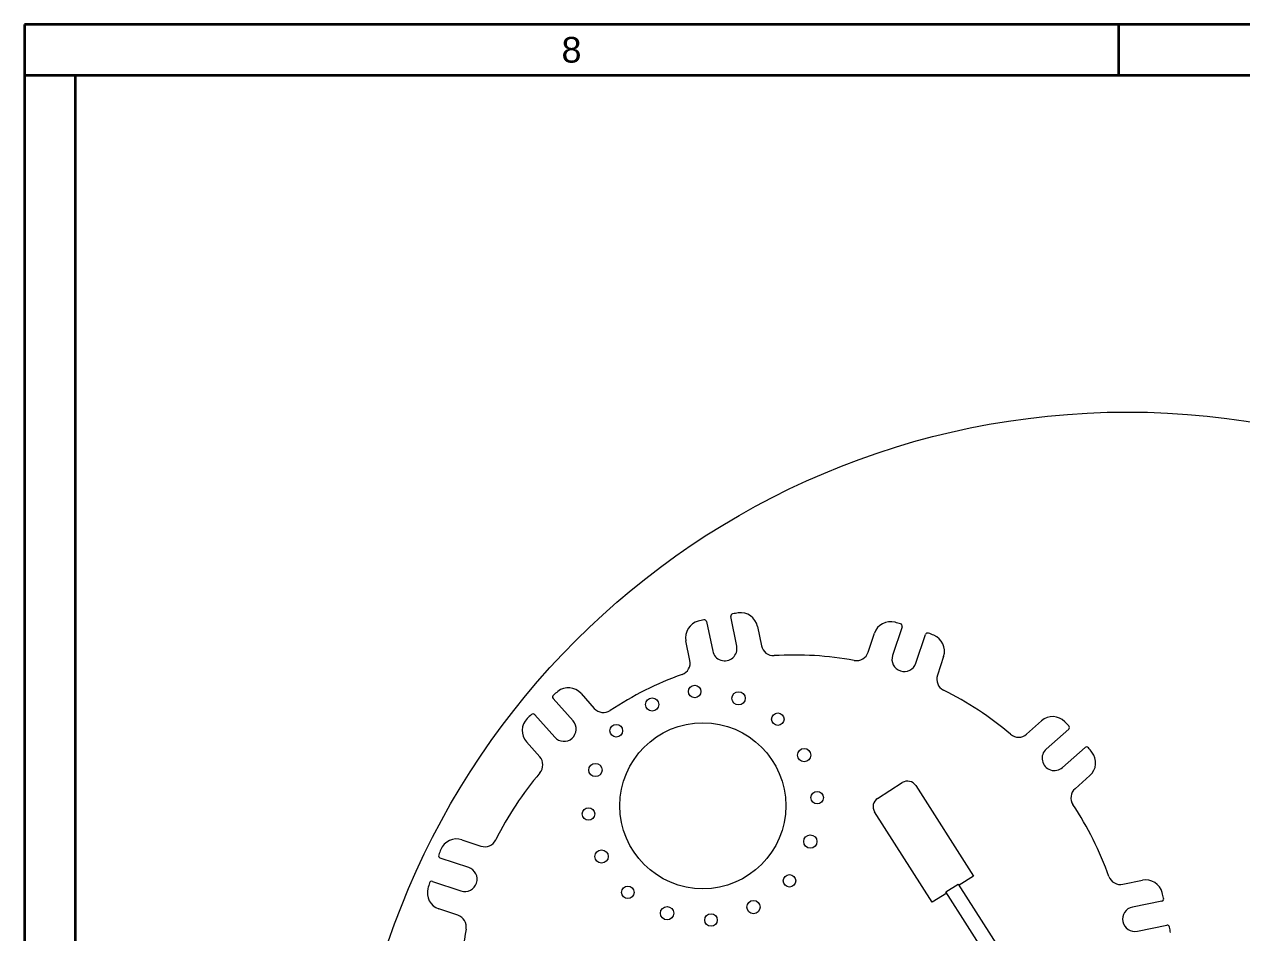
# Model space of a CAD drawing. Header units: inches. Extents: x 17 to 469, y 7 to 301.
# Drawn here: x 17.5 to 79.9, y 254.4 to 301 of the extents above; entities that cross this region are included whole.
import ezdxf

# ---------------------------------------------------------------- set-up
doc = ezdxf.new("R2010")
doc.units = ezdxf.units.IN
doc.header["$LTSCALE"] = 14
doc.header["$MEASUREMENT"] = 0
doc.layers.get('0').update_dxf_attribs({"lineweight": 25})
for name, color, linetype, lineweight in [('Border', 7, 'Continuous', 35), ('Dimension (ANSI)', 7, 'Continuous', 25), ('Visible', 7, 'Continuous', 18)]:
    doc.layers.add(name, color=color, linetype=linetype, lineweight=lineweight)
doc.styles.add('MEMCOR Medium', font='arial.ttf')
doc.styles.add('Standard A-B-C', font='arial.ttf')
doc.dimstyles.new('Default (ANSI)', dxfattribs={"dimscale": 14, "dimtxt": 0.15, "dimasz": 0.098425, "dimexe": 0.125, "dimexo": 0.0625, "dimgap": 0.031496, "dimtad": 0, "dimtih": 1, "dimtoh": 1, "dimdec": 4, "dimrnd": 1e-08, "dimzin": 3, "dimdsep": 46, "dimlunit": 5, "dimtxsty": 'MEMCOR Medium', "dimcen": 0.09, "dimdle": 0.393701, "dimclrd": 256, "dimclre": 256, "dimclrt": 256, "dimadec": 0, "dimazin": 1, "dimtfac": 0.8, "dimtofl": 0, "dimtmove": 0, "dimatfit": 3, "dimfxl": 1, "dimfrac": 1, "dimtolj": 1, "dimtzin": 4, "dimlwd": -1, "dimlwe": -1, "dimarcsym": 0})

# ---------------------------------------------------------------- blocks, each defined once
blk = doc.blocks.new('Borders 22x34_D')
at = {"layer": 'Border'}
for p, q in [((33.5, 21.5), (1.25, 21.5)), ((1.25, 21.5), (1.25, 0.5)), ((5.2578, 21.5), (5.2578, 21.3125)), ((33.3125, 21.3125), (1.25, 21.3125)), ((1.4375, 0.5), (1.4375, 21.3125))]:
    blk.add_line(p, q, dxfattribs=at)
at = {"layer": 'Border', "insert": (3.2539, 21.4062), "char_height": 0.094, "attachment_point": 5, "style": 'Standard A-B-C'}
blk.add_mtext('\\fArial|b0|i0;\\H0.0940;8', dxfattribs=at)
blk = doc.blocks.new('*D28')
at = {"layer": 'Defpoints', "color": 0, "transparency": 16777216}
for p in [(90.338, 277.658), (74.058, 241.12)]:
    blk.add_point(p, dxfattribs=at)
at = {"layer": 'Dimension (ANSI)', "transparency": 16777216}
for p, q in [((94.532, 287.071), (90.898, 278.917)), ((96.384, 287.071), (94.532, 287.071))]:
    blk.add_line(p, q, dxfattribs=at)
blk.add_solid([(90.689, 279.01), (91.108, 278.823), (90.338, 277.658)], dxfattribs=at)
at = {"layer": 'Dimension (ANSI)', "transparency": 16777216, "insert": (96.824, 287.071), "char_height": 2.1, "attachment_point": 4, "style": 'MEMCOR Medium'}
blk.add_mtext('\\A1; \\fArial|b0|i0;\\H2.1000;R40 in\\P[R1016.0 mm]{\\P\\fArial|b0|i0;\\H2.1000;RADIAL CLEARANCE REQUIRED}', dxfattribs=at)

msp = doc.modelspace()

# ---------------------------------------------------------------- linework, layer by layer
at = {"layer": 'Visible'}
for p, q in [((52.48361, 270.3784), (52.79307, 268.86933)), ((54.02738, 269.12245), (53.71792, 270.63152)), ((55.08579, 270.13382), (55.29071, 269.13455)), ((60.76491, 268.80826), (61.08708, 269.77611)), ((62.50439, 270.10781), (62.01786, 268.64618)), ((63.21336, 268.24823), (63.6999, 269.70986)), ((51.62695, 268.38323), (51.42203, 269.3825)), ((64.63565, 268.5949), (64.31348, 267.62704)), ((46.0459, 266.69163), (46.723, 265.9287)), ((45.63498, 265.28656), (44.61244, 266.43872)), ((43.67005, 265.60236), (44.69259, 264.45019)), ((68.89114, 264.60737), (69.65408, 265.28447)), ((71.04734, 264.86307), (69.89518, 263.84053)), ((43.92576, 263.44615), (43.24866, 264.20909)), ((70.73155, 262.89814), (71.88371, 263.92068)), ((72.13662, 262.48722), (71.37368, 261.81012)), ((61.24856, 261.31307), (62.51304, 262.11997)), ((61.24856, 261.31307), (62.51304, 262.11997)), ((63.2035, 261.96744), (66.16213, 257.33101)), ((63.2035, 261.96744), (66.16213, 257.33101)), ((64.05466, 255.98617), (61.09603, 260.62261)), ((64.05466, 255.98617), (61.09603, 260.62261)), ((39.93822, 259.19067), (40.90608, 258.8685)), ((40.28489, 257.76838), (38.82327, 258.25491)), ((66.16213, 257.33101), (65.42452, 256.86031)), ((66.16213, 257.33101), (65.42452, 256.86031)), ((38.42532, 257.0594), (39.88694, 256.57287)), ((64.75462, 256.51587), (65.38686, 256.91932)), ((65.38686, 256.91932), (73.85836, 243.64375)), ((73.82821, 256.90617), (74.82748, 257.11109)), ((64.79228, 256.45687), (64.05466, 255.98617)), ((64.79228, 256.45687), (64.05466, 255.98617)), ((73.0872, 243.45799), (64.75462, 256.51587)), ((75.82339, 256.04952), (74.31432, 255.74005)), ((39.72486, 255.31993), (38.75701, 255.6421)), ((74.56744, 254.50574), (76.07651, 254.8152))]:
    msp.add_line(p, q, dxfattribs=at)
for centre, radius in [((74.05832, 241.12041), 40), ((51.87051, 266.79366), 0.321), ((54.12341, 266.4435), 0.3405), ((49.69022, 266.12654), 0.3405), ((56.13685, 265.37353), 0.321), ((47.84947, 264.78105), 0.321), ((52.2894, 260.9336), 4.255), ((57.48235, 263.53277), 0.3405), ((46.77955, 262.76774), 0.3405), ((58.14947, 261.35248), 0.321), ((46.42933, 260.51471), 0.321), ((57.79921, 259.09954), 0.3405), ((47.09645, 258.33442), 0.3405), ((56.72933, 257.08614), 0.321), ((48.44195, 256.49367), 0.321), ((54.88858, 255.74065), 0.3405), ((50.45535, 255.42379), 0.3405), ((52.70829, 255.07353), 0.321)]:
    msp.add_circle(centre, radius, dxfattribs=at)
for centre, radius, start, end in [((52.27429, 269.55727), 0.87, 104.6675123, 191.5889217), ((56.98905, 251.54407), 19.49, 103.80795, 104.6675123), ((52.36605, 270.3543), 0.12, 11.5889217, 103.80795), ((53.83547, 270.65563), 0.12, 99.3698933, 191.5889217), ((56.98905, 251.54407), 19.49, 98.510331, 99.3698933), ((54.23352, 269.95905), 0.87, 11.5889217, 98.510331), ((61.91255, 269.50134), 0.87, 74.6675123, 161.5889217), ((56.98905, 251.54407), 19.49, 73.80795, 74.6675123), ((62.39053, 270.14571), 0.12, 341.5889217, 73.80795), ((63.81375, 269.67196), 0.12, 69.3698933, 161.5889217), ((56.98905, 251.54407), 19.49, 68.510331, 69.3698933), ((63.81018, 268.86967), 0.87, 341.5889217, 68.510331), ((53.41023, 268.99589), 0.63, 191.5889217, 11.5889217), ((55.90786, 269.26111), 0.63, 191.5889217, 273.4921719), ((56.98905, 251.54407), 17.12, 79.6856714, 93.4921719), ((60.16716, 269.00723), 0.63, 259.6856714, 341.5889217), ((62.61561, 268.44721), 0.63, 161.5889217, 341.5889204), ((51.00979, 268.25667), 0.63, 289.6856714, 11.5889217), ((56.98905, 251.54407), 17.12, 109.6856714, 123.4921719), ((64.91124, 267.42807), 0.63, 161.5889217, 243.4921719), ((44.70219, 266.51837), 0.12, 129.3698933, 221.5889217), ((56.98905, 251.54407), 19.49, 128.510331, 129.3698933), ((45.3952, 266.11414), 0.87, 41.5889217, 128.510331), ((56.98905, 251.54407), 17.12, 49.6856714, 63.4921719), ((47.1942, 266.34688), 0.63, 221.5889217, 303.4921719), ((43.89935, 264.78658), 0.87, 134.6675123, 221.5889217), ((56.98905, 251.54407), 19.49, 133.80795, 134.6675123), ((43.5803, 265.5227), 0.12, 41.5889217, 133.80795), ((45.16379, 264.86838), 0.63, 221.5889217, 41.5889217), ((70.23157, 264.63377), 0.87, 44.6675123, 131.5889217), ((56.98905, 251.54407), 19.49, 43.80795, 44.6675123), ((70.96769, 264.95282), 0.12, 311.5889217, 43.80795), ((68.47296, 265.07856), 0.63, 229.6856714, 311.5889217), ((43.45456, 263.02797), 0.63, 319.6856714, 41.5889217), ((70.31336, 263.36934), 0.63, 131.5889217, 311.5889217), ((71.96336, 263.83093), 0.12, 39.3698933, 131.5889217), ((56.98905, 251.54407), 19.49, 38.510331, 39.3698933), ((71.55913, 263.13792), 0.87, 311.5889217, 38.510331), ((56.98905, 251.54407), 17.12, 139.6856714, 153.4921719), ((62.78201, 261.69847), 0.5, 32.5430255, 122.5430255), ((62.78201, 261.69847), 0.5, 32.5430255, 122.5430255), ((71.79187, 261.33893), 0.63, 131.5889217, 213.4921719), ((61.51753, 260.89157), 0.5, 122.5430255, 212.5430255), ((61.51753, 260.89157), 0.5, 122.5430255, 212.5430255), ((56.98905, 251.54407), 17.12, 19.6856714, 33.4921719), ((39.66345, 258.3652), 0.87, 71.5889217, 158.510331), ((41.10505, 259.46625), 0.63, 251.5889217, 333.4921719), ((38.86117, 258.36877), 0.12, 159.3698933, 251.5889217), ((56.98905, 251.54407), 19.49, 158.510331, 159.3698933), ((40.08592, 257.17062), 0.63, 251.5889217, 71.5889217), ((73.70165, 257.52333), 0.63, 199.6856714, 281.5889217), ((39.03178, 256.46757), 0.87, 164.6675123, 251.5889217), ((56.98905, 251.54407), 19.49, 163.80795, 164.6675123), ((38.38742, 256.94554), 0.12, 71.5889217, 163.80795), ((75.00226, 256.25883), 0.87, 14.6675123, 101.5889217), ((75.79928, 256.16707), 0.12, 281.5889217, 13.80795), ((56.98905, 251.54407), 19.49, 13.80795, 14.6675123), ((39.52589, 254.72217), 0.63, 349.6856714, 71.5889217), ((74.44088, 255.1229), 0.63, 101.5889217, 281.5889217), ((76.10062, 254.69765), 0.12, 9.3698933, 101.5889217), ((56.98905, 251.54407), 19.49, 8.510331, 9.3698933), ((56.98905, 251.54407), 17.12, 169.6856714, 183.4921719)]:
    msp.add_arc(centre, radius, start, end, dxfattribs=at)

# ---------------------------------------------------------------- block references
at = {"xscale": 14, "yscale": 14, "zscale": 14}
msp.add_blockref('Borders 22x34_D', (0, 0), dxfattribs=at)

# ---------------------------------------------------------------- dimensions: what is measured, and where the dimension line sits
at = {"layer": 'Dimension (ANSI)'}
dim = msp.add_radius_dim(center=(74.05832, 241.12041), mpoint=(90.33751, 277.6579), text=' \\fArial|b0|i0;\\H2.1000;<> in\\X[R1016.0 mm]{\\P\\fArial|b0|i0;\\H2.1000;RADIAL CLEARANCE REQUIRED}', dimstyle='Default (ANSI)', override={"dimgap": 0.031496, "dimdec": 4, "dimlfac": 1, "dimpost": '', "dimcen": 0, "dimtol": 0, "dimlim": 0, "dimtp": 0, "dimtm": 0, "dimtdec": 2}, dxfattribs=at)
dim.commit()
dim.dimension.update_dxf_attribs({"geometry": '*D28', "text_midpoint": (119.45392, 287.07108), "dimtype": 164})

doc.saveas('drawing.dxf')
